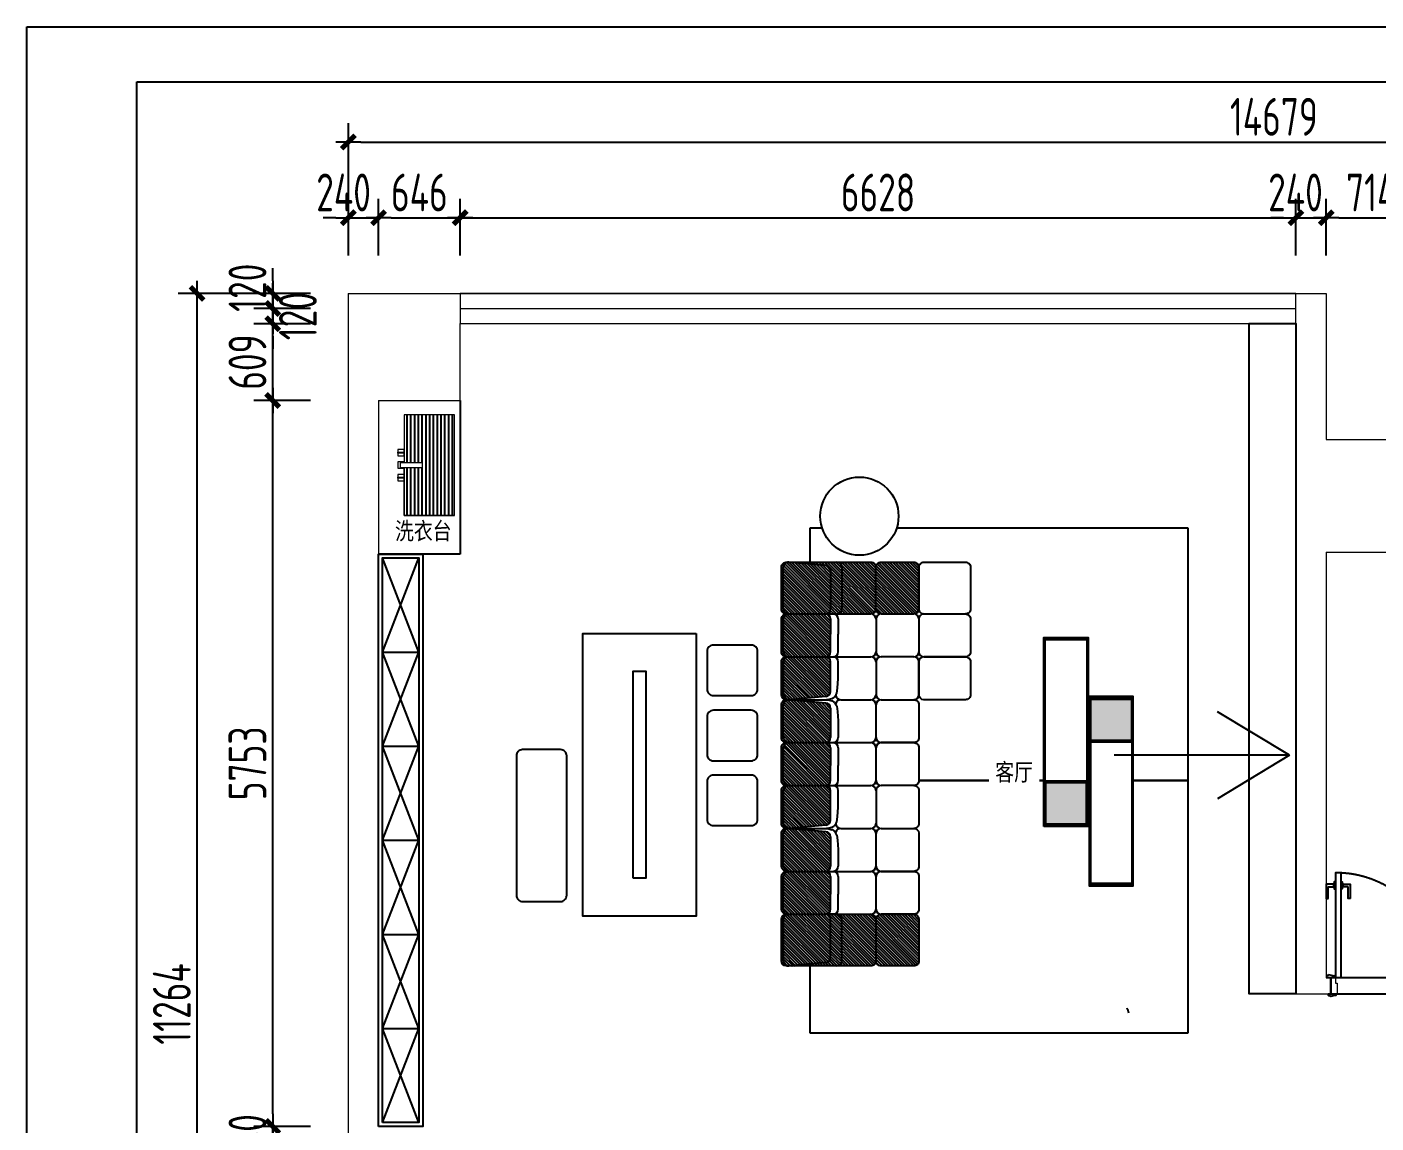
# Model space of a CAD drawing. Header units: millimetres. Extents: x 52288 to 141161, y -25566 to 16480.
# Drawn here: x 119416 to 130113, y 7793 to 16480 of the extents above; entities that cross this region are included whole.
import ezdxf

# ---------------------------------------------------------------- set-up
doc = ezdxf.new("R2010")
doc.units = ezdxf.units.MM
doc.linetypes.add('HIDDEN', pattern=[9.525, 6.35, -3.175])
doc.layers.get('0').update_dxf_attribs({"color": 255})
for name, color, linetype in [('FURHATCH', 4, 'Continuous'), ('FURNITURE', 4, 'Continuous'), ('LEAF', 2, 'Continuous'), ('OPENING', 8, 'Continuous'), ('SILL', 8, 'Continuous'), ('YQ_DIM', 3, 'Continuous'), ('图框', 4, 'Continuous')]:
    doc.layers.add(name, color=color, linetype=linetype)
for name, color, linetype, lineweight in [('QUOTE_DOOR', 2, 'Continuous', 13), ('QUOTE_TEXT', 4, 'Continuous', 13), ('QUOTE_WALL', 255, 'Continuous', 13), ('QUOTE_WINDOW', 60, 'Continuous', 13), ('结构', 7, 'Continuous', 0)]:
    doc.layers.add(name, color=color, linetype=linetype, lineweight=lineweight)
doc.styles.add('!赫思DIM-EN', font='', dxfattribs={"width": 0.8})
doc.styles.add('YQ_DIM', font='SUPEROS.SHX', dxfattribs={"width": 0.8, "bigfont": 'HZDX.SHX'})
doc.styles.get('!赫思DIM-EN').set_extended_font_data('SimSun')
doc.dimstyles.new('yq100', dxfattribs={"dimscale": 100, "dimtxt": 3, "dimasz": 1, "dimexe": 1.5, "dimexo": 3, "dimgap": 0.5, "dimtad": 1, "dimdec": 0, "dimdsep": 46, "dimtxsty": 'YQ_DIM', "dimblk": 'YQTICK', "dimcen": 0, "dimclrd": 256, "dimclre": 256, "dimclrt": 7, "dimadec": 1, "dimazin": 2, "dimtfac": 1, "dimtdec": 4, "dimtix": 1, "dimtmove": 2, "dimatfit": 2, "dimfxl": 1, "dimtolj": 1, "dimtzin": 0, "dimarcsym": 0})
pattern_1 = [(135, (72067.498, -337602.854), (-11.227003, -11.227003), [])]
pattern_2 = [(135, (134116.802, -351676.628), (-11.227003, -11.227003), [])]

# ---------------------------------------------------------------- blocks, each defined once
blk = doc.blocks.new('ywsp3')
at = {"lineweight": -3}
blk.add_lwpolyline([(-60, 12), (-60, 0), (0, 0), (0, 14), (-3, 14, -1), (-10, 14, -0.128551), (-31, 19, 0.3547), (-50, 17), (-55, 17, -0.414214), (-60, 12)], format="xyb", dxfattribs=at)
blk = doc.blocks.new('ydhd1')
for points in [[(28, 0), (-28, 0), (-28, 9), (28, 9)], [(15, 9), (-15, 9), (-15, 14), (15, 14)]]:
    blk.add_lwpolyline(points, close=True)
blk.add_lwpolyline([(-11, 14), (-11, 70, -0.414214), (-8, 73), (101, 73, -0.414214), (104, 70), (104, 59, -0.414214), (101, 56), (14, 56, 0.414214), (11, 53), (11, 14)], format="xyb")
blk = doc.blocks.new('yqd_1_900_130_ydhd1_ywsp3_45_0_0_3')
for points in [[(-0.5, 0.072), (-0.461, 0.072), (-0.461, 0.022), (-0.444, 0.022), (-0.444, -0.072), (-0.5, -0.072)], [(0.5, 0.072), (0.461, 0.072), (0.461, 0.022), (0.444, 0.022), (0.444, -0.072), (0.5, -0.072)]]:
    blk.add_lwpolyline(points, close=True)
at = {"layer": 'LEAF'}
blk.add_lwpolyline([(-0.461, 0.072), (-0.411, 0.072), (-0.411, 0.994), (-0.461, 0.994)], close=True, dxfattribs=at)
at = {"layer": 'OPENING', "linetype": 'HIDDEN', "ltscale": 15}
blk.add_arc((-0.461, 0.072), 0.922, 0, 90, dxfattribs=at)
at = {"layer": 'SILL'}
for p, q in [((-0.5, 0.072), (0.5, 0.072)), ((-0.5, -0.072), (0.5, -0.072))]:
    blk.add_line(p, q, dxfattribs=at)
at = {"zscale": 0.001111111111111}
for p, xscale, yscale in [((-0.472, 0.072), 0.001111111111111, 0.001111111111111), ((0.472, 0.072), -0.001111111111111, 0.001111111111111), ((-0.456, -0.072), 0.001111111111111, -0.001111111111111), ((0.456, -0.072), -0.001111111111111, -0.001111111111111)]:
    blk.add_blockref('ywsp3', p, dxfattribs=dict(at, xscale=xscale, yscale=yscale))
at = {"layer": 'LEAF', "yscale": 0.001111111111111, "zscale": 0.001111111111111}
for p, xscale, rotation in [((-0.461, 0.883), -0.001111111111111, 90.00000000000591), ((-0.411, 0.883), 0.001111111111111, 270.0000000000178)]:
    blk.add_blockref('ydhd1', p, dxfattribs=dict(at, xscale=xscale, rotation=rotation))
blk = doc.blocks.new('YQTICK')
blk.add_line((-1, 0), (1, 0))
at = {"const_width": 0.4}
blk.add_lwpolyline([(0.53, 0.53), (-0.53, -0.53)], dxfattribs=at)
blk = doc.blocks.new('*D183')
at = {"layer": 'Defpoints', "color": 0, "transparency": 16777216}
for p in [(122204, 14968), (121964, 14368), (122204, 14368)]:
    blk.add_point(p, dxfattribs=at)
at = {"layer": 'YQ_DIM', "lineweight": -2, "transparency": 16777216}
for p, q in [((121964, 14668), (121964, 15118)), ((122204, 14668), (122204, 15118)), ((121864, 14968), (121764, 14968)), ((121964, 14968), (122204, 14968)), ((122304, 14968), (122404, 14968))]:
    blk.add_line(p, q, dxfattribs=at)
at = {"layer": 'YQ_DIM', "lineweight": -2, "transparency": 16777216, "xscale": 100, "yscale": 100, "zscale": 100}
blk.add_blockref('YQTICK', (121964, 14968), dxfattribs=at)
at = {"layer": 'YQ_DIM', "lineweight": -2, "transparency": 16777216, "xscale": 100, "yscale": 100, "zscale": 100, "rotation": 180}
blk.add_blockref('YQTICK', (122204, 14968), dxfattribs=at)
at = {"layer": 'YQ_DIM', "color": 7, "transparency": 16777216, "insert": (121926, 15168), "char_height": 300, "attachment_point": 5, "style": 'YQ_DIM'}
blk.add_mtext('\\A1;240', dxfattribs=at)
blk = doc.blocks.new('*D184')
at = {"layer": 'Defpoints', "color": 0, "transparency": 16777216}
for p in [(122850, 14968), (122204, 14368), (122850, 14368)]:
    blk.add_point(p, dxfattribs=at)
at = {"layer": 'YQ_DIM', "lineweight": -2, "transparency": 16777216}
for p, q in [((122204, 14668), (122204, 15118)), ((122850, 14668), (122850, 15118)), ((122304, 14968), (122750, 14968))]:
    blk.add_line(p, q, dxfattribs=at)
at = {"layer": 'YQ_DIM', "lineweight": -2, "transparency": 16777216, "xscale": 100, "yscale": 100, "zscale": 100, "rotation": 180}
blk.add_blockref('YQTICK', (122204, 14968), dxfattribs=at)
at = {"layer": 'YQ_DIM', "lineweight": -2, "transparency": 16777216, "xscale": 100, "yscale": 100, "zscale": 100}
blk.add_blockref('YQTICK', (122850, 14968), dxfattribs=at)
at = {"layer": 'YQ_DIM', "color": 7, "transparency": 16777216, "insert": (122527, 15168), "char_height": 300, "attachment_point": 5, "style": 'YQ_DIM'}
blk.add_mtext('\\A1;646', dxfattribs=at)
blk = doc.blocks.new('*D185')
at = {"layer": 'Defpoints', "color": 0, "transparency": 16777216}
for p in [(129478, 14968), (122850, 14368), (129478, 14368)]:
    blk.add_point(p, dxfattribs=at)
at = {"layer": 'YQ_DIM', "lineweight": -2, "transparency": 16777216}
for p, q in [((122850, 14668), (122850, 15118)), ((129478, 14668), (129478, 15118)), ((122950, 14968), (129378, 14968))]:
    blk.add_line(p, q, dxfattribs=at)
at = {"layer": 'YQ_DIM', "lineweight": -2, "transparency": 16777216, "xscale": 100, "yscale": 100, "zscale": 100, "rotation": 180}
blk.add_blockref('YQTICK', (122850, 14968), dxfattribs=at)
at = {"layer": 'YQ_DIM', "lineweight": -2, "transparency": 16777216, "xscale": 100, "yscale": 100, "zscale": 100}
blk.add_blockref('YQTICK', (129478, 14968), dxfattribs=at)
at = {"layer": 'YQ_DIM', "color": 7, "transparency": 16777216, "insert": (126164, 15168), "char_height": 300, "attachment_point": 5, "style": 'YQ_DIM'}
blk.add_mtext('\\A1;6628', dxfattribs=at)
blk = doc.blocks.new('*D186')
at = {"layer": 'Defpoints', "color": 0, "transparency": 16777216}
for p in [(129718, 14968), (129478, 14368), (129718, 14368)]:
    blk.add_point(p, dxfattribs=at)
at = {"layer": 'YQ_DIM', "lineweight": -2, "transparency": 16777216}
for p, q in [((129478, 14668), (129478, 15118)), ((129718, 14668), (129718, 15118)), ((129378, 14968), (129278, 14968)), ((129478, 14968), (129718, 14968)), ((129818, 14968), (129918, 14968))]:
    blk.add_line(p, q, dxfattribs=at)
at = {"layer": 'YQ_DIM', "lineweight": -2, "transparency": 16777216, "xscale": 100, "yscale": 100, "zscale": 100}
blk.add_blockref('YQTICK', (129478, 14968), dxfattribs=at)
at = {"layer": 'YQ_DIM', "lineweight": -2, "transparency": 16777216, "xscale": 100, "yscale": 100, "zscale": 100, "rotation": 180}
blk.add_blockref('YQTICK', (129718, 14968), dxfattribs=at)
at = {"layer": 'YQ_DIM', "color": 7, "transparency": 16777216, "insert": (129474, 15168), "char_height": 300, "attachment_point": 5, "style": 'YQ_DIM'}
blk.add_mtext('\\A1;240', dxfattribs=at)
blk = doc.blocks.new('*D187')
at = {"layer": 'Defpoints', "color": 0, "transparency": 16777216}
for p in [(130432, 14968), (129718, 14368), (130432, 14368)]:
    blk.add_point(p, dxfattribs=at)
at = {"layer": 'YQ_DIM', "lineweight": -2, "transparency": 16777216}
for p, q in [((129718, 14668), (129718, 15118)), ((130432, 14668), (130432, 15118)), ((129818, 14968), (130332, 14968))]:
    blk.add_line(p, q, dxfattribs=at)
at = {"layer": 'YQ_DIM', "lineweight": -2, "transparency": 16777216, "xscale": 100, "yscale": 100, "zscale": 100, "rotation": 180}
blk.add_blockref('YQTICK', (129718, 14968), dxfattribs=at)
at = {"layer": 'YQ_DIM', "lineweight": -2, "transparency": 16777216, "xscale": 100, "yscale": 100, "zscale": 100}
blk.add_blockref('YQTICK', (130432, 14968), dxfattribs=at)
at = {"layer": 'YQ_DIM', "color": 7, "transparency": 16777216, "insert": (130075, 15168), "char_height": 300, "attachment_point": 5, "style": 'YQ_DIM'}
blk.add_mtext('\\A1;714', dxfattribs=at)
blk = doc.blocks.new('*D195')
at = {"layer": 'Defpoints', "color": 0, "transparency": 16777216}
for p in [(136643, 15568), (121964, 14368), (136643, 14368)]:
    blk.add_point(p, dxfattribs=at)
at = {"layer": 'YQ_DIM', "lineweight": -2, "transparency": 16777216}
for p, q in [((121964, 14668), (121964, 15718)), ((136643, 14668), (136643, 15718)), ((122064, 15568), (136543, 15568))]:
    blk.add_line(p, q, dxfattribs=at)
at = {"layer": 'YQ_DIM', "lineweight": -2, "transparency": 16777216, "xscale": 100, "yscale": 100, "zscale": 100, "rotation": 180}
blk.add_blockref('YQTICK', (121964, 15568), dxfattribs=at)
at = {"layer": 'YQ_DIM', "lineweight": -2, "transparency": 16777216, "xscale": 100, "yscale": 100, "zscale": 100}
blk.add_blockref('YQTICK', (136643, 15568), dxfattribs=at)
at = {"layer": 'YQ_DIM', "color": 7, "transparency": 16777216, "insert": (129303, 15768), "char_height": 300, "attachment_point": 5, "style": 'YQ_DIM'}
blk.add_mtext('\\A1;14679', dxfattribs=at)
blk = doc.blocks.new('*D197')
at = {"layer": 'Defpoints', "color": 0, "transparency": 16777216}
for p in [(121364, 7766), (121964, 7766), (121964, 7526)]:
    blk.add_point(p, dxfattribs=at)
at = {"layer": 'YQ_DIM', "lineweight": -2, "transparency": 16777216}
for p, q in [((121364, 7866), (121364, 7966)), ((121664, 7766), (121214, 7766)), ((121364, 7526), (121364, 7766)), ((121664, 7526), (121214, 7526)), ((121364, 7426), (121364, 7326))]:
    blk.add_line(p, q, dxfattribs=at)
at = {"layer": 'YQ_DIM', "lineweight": -2, "transparency": 16777216, "xscale": 100, "yscale": 100, "zscale": 100}
for p, rotation in [((121364, 7766), 270), ((121364, 7526), 90)]:
    blk.add_blockref('YQTICK', p, dxfattribs=dict(at, rotation=rotation))
at = {"layer": 'YQ_DIM', "color": 7, "transparency": 16777216, "insert": (121164, 7646), "char_height": 300, "attachment_point": 5, "rotation": 90, "style": 'YQ_DIM'}
blk.add_mtext('\\A1;240', dxfattribs=at)
blk = doc.blocks.new('*D198')
at = {"layer": 'Defpoints', "color": 0, "transparency": 16777216}
for p in [(121364, 13519), (121964, 13519), (121964, 7766)]:
    blk.add_point(p, dxfattribs=at)
at = {"layer": 'YQ_DIM', "lineweight": -2, "transparency": 16777216}
for p, q in [((121664, 13519), (121214, 13519)), ((121364, 7866), (121364, 13419)), ((121664, 7766), (121214, 7766))]:
    blk.add_line(p, q, dxfattribs=at)
at = {"layer": 'YQ_DIM', "lineweight": -2, "transparency": 16777216, "xscale": 100, "yscale": 100, "zscale": 100}
for p, rotation in [((121364, 13519), 90), ((121364, 7766), 270)]:
    blk.add_blockref('YQTICK', p, dxfattribs=dict(at, rotation=rotation))
at = {"layer": 'YQ_DIM', "color": 7, "transparency": 16777216, "insert": (121164, 10643), "char_height": 300, "attachment_point": 5, "rotation": 90, "style": 'YQ_DIM'}
blk.add_mtext('\\A1;5753', dxfattribs=at)
blk = doc.blocks.new('*D199')
at = {"layer": 'Defpoints', "color": 0, "transparency": 16777216}
for p in [(121364, 14128), (121964, 14128), (121964, 13519)]:
    blk.add_point(p, dxfattribs=at)
at = {"layer": 'YQ_DIM', "lineweight": -2, "transparency": 16777216}
for p, q in [((121664, 14128), (121214, 14128)), ((121364, 13619), (121364, 14028)), ((121664, 13519), (121214, 13519))]:
    blk.add_line(p, q, dxfattribs=at)
at = {"layer": 'YQ_DIM', "lineweight": -2, "transparency": 16777216, "xscale": 100, "yscale": 100, "zscale": 100}
for p, rotation in [((121364, 14128), 90), ((121364, 13519), 270)]:
    blk.add_blockref('YQTICK', p, dxfattribs=dict(at, rotation=rotation))
at = {"layer": 'YQ_DIM', "color": 7, "transparency": 16777216, "insert": (121164, 13824), "char_height": 300, "attachment_point": 5, "rotation": 90, "style": 'YQ_DIM'}
blk.add_mtext('\\A1;609', dxfattribs=at)
blk = doc.blocks.new('*D200')
at = {"layer": 'Defpoints', "color": 0, "transparency": 16777216}
for p in [(121364, 14248), (121964, 14248), (121964, 14128)]:
    blk.add_point(p, dxfattribs=at)
at = {"layer": 'YQ_DIM', "lineweight": -2, "transparency": 16777216}
for p, q in [((121364, 14348), (121364, 14448)), ((121664, 14248), (121214, 14248)), ((121364, 14128), (121364, 14248)), ((121664, 14128), (121214, 14128)), ((121364, 14028), (121364, 13928))]:
    blk.add_line(p, q, dxfattribs=at)
at = {"layer": 'YQ_DIM', "lineweight": -2, "transparency": 16777216, "xscale": 100, "yscale": 100, "zscale": 100}
for p, rotation in [((121364, 14248), 270), ((121364, 14128), 90)]:
    blk.add_blockref('YQTICK', p, dxfattribs=dict(at, rotation=rotation))
at = {"layer": 'YQ_DIM', "color": 7, "transparency": 16777216, "insert": (121564, 14188), "char_height": 300, "attachment_point": 5, "rotation": 90, "style": 'YQ_DIM'}
blk.add_mtext('\\A1;120', dxfattribs=at)
blk = doc.blocks.new('*D201')
at = {"layer": 'Defpoints', "color": 0, "transparency": 16777216}
for p in [(121364, 14368), (121964, 14368), (121964, 14248)]:
    blk.add_point(p, dxfattribs=at)
at = {"layer": 'YQ_DIM', "lineweight": -2, "transparency": 16777216}
for p, q in [((121364, 14468), (121364, 14568)), ((121664, 14368), (121214, 14368)), ((121364, 14248), (121364, 14368)), ((121664, 14248), (121214, 14248)), ((121364, 14148), (121364, 14048))]:
    blk.add_line(p, q, dxfattribs=at)
at = {"layer": 'YQ_DIM', "lineweight": -2, "transparency": 16777216, "xscale": 100, "yscale": 100, "zscale": 100}
for p, rotation in [((121364, 14368), 270), ((121364, 14248), 90)]:
    blk.add_blockref('YQTICK', p, dxfattribs=dict(at, rotation=rotation))
at = {"layer": 'YQ_DIM', "color": 7, "transparency": 16777216, "insert": (121164, 14413), "char_height": 300, "attachment_point": 5, "rotation": 90, "style": 'YQ_DIM'}
blk.add_mtext('\\A1;120', dxfattribs=at)
blk = doc.blocks.new('*D202')
at = {"layer": 'Defpoints', "color": 0, "transparency": 16777216}
for p in [(120764, 14368), (121964, 14368), (121964, 3104)]:
    blk.add_point(p, dxfattribs=at)
at = {"layer": 'YQ_DIM', "lineweight": -2, "transparency": 16777216}
for p, q in [((121664, 14368), (120614, 14368)), ((120764, 3204), (120764, 14268)), ((121664, 3104), (120614, 3104))]:
    blk.add_line(p, q, dxfattribs=at)
at = {"layer": 'YQ_DIM', "lineweight": -2, "transparency": 16777216, "xscale": 100, "yscale": 100, "zscale": 100}
for p, rotation in [((120764, 14368), 90), ((120764, 3104), 270)]:
    blk.add_blockref('YQTICK', p, dxfattribs=dict(at, rotation=rotation))
at = {"layer": 'YQ_DIM', "color": 7, "transparency": 16777216, "insert": (120564, 8736), "char_height": 300, "attachment_point": 5, "rotation": 90, "style": 'YQ_DIM'}
blk.add_mtext('\\A1;11264', dxfattribs=at)
blk = doc.blocks.new('A$C1CA25BE7')
h = blk.add_hatch()
h.set_pattern_fill('_USER', color=250, scale=30, pattern_type=0)
h.set_pattern_definition([(0, (0, 0), (0, 30), [])])
edge = h.paths.add_edge_path()
edge.add_line((700, 400), (418, 400))
edge.add_line((418, 400), (418, 255))
edge.add_line((418, 255), (382, 255))
edge.add_line((382, 255), (382, 400))
edge.add_line((382, 400), (0, 400))
edge.add_line((0, 400), (0, 0))
edge.add_line((0, 0), (800, 0))
edge.add_line((800, 0), (800, 400))
at = {"layer": '结构', "color": 1}
blk.add_line((0, 0), (0, 400), dxfattribs=at)
for points in [[(325, 400), (275, 400), (275, 450), (325, 450)], [(304, 450), (296, 450), (296, 400), (304, 400)], [(418, 255), (382, 255), (382, 430), (418, 430)], [(525, 400), (475, 400), (475, 450), (525, 450)], [(504, 450), (496, 450), (496, 400), (504, 400)], [(418, 400), (800, 400), (800, 0), (800, 0), (800, 400)]]:
    blk.add_lwpolyline(points, close=True, dxfattribs=at)
at = {"layer": '结构', "color": 1, "elevation": 0}
blk.add_lwpolyline([(382, 400), (375, 400), (375, 450), (425, 450), (425, 400), (418, 400)], dxfattribs=at)
at = {"layer": '结构', "color": 1}
for points in [[(0, 400), (382, 400)], [(418, 400), (800, 400), (800, 0), (0, 0)]]:
    blk.add_lwpolyline(points, dxfattribs=at)
blk = doc.blocks.new('_Frame1752725')
at = {"layer": '图框', "linetype": 'Continuous'}
for p, q in [((32201, 1364), (32201, 43368)), ((32201, 43368), (91601, 43368)), ((34582, 42177), (90410, 42177)), ((34582, 2554), (34582, 42177))]:
    blk.add_line(p, q, dxfattribs=at)

msp = doc.modelspace()

# ---------------------------------------------------------------- hatches: boundary and pattern name
at = {"ltscale": 333}
h = msp.add_hatch(dxfattribs=at)
h.set_pattern_fill('ANSI31', color=9, scale=5.00075, angle=90, style=0)
h.set_pattern_definition(pattern_1)
h.paths.add_polyline_path([(125452.7, 11487.6, 0.4142136), (125412.7, 11447.6), (125412.7, 11187.7, 0.4421546), (125456.5, 11147.9), (125751.4, 11173.8, 0.3878927), (125787.8, 11213.7), (125787.8, 11447.6, 0.4142136), (125747.8, 11487.6)])
h.paths.add_polyline_path([(125747.8, 11487.6, 0.4142136), (125787.8, 11527.6), (125787.8, 11667.6), (125787.8, 11787.6, 0.4142136), (125747.8, 11827.6), (125452.7, 11827.6, 0.4142136), (125412.7, 11787.6), (125412.7, 11667.6), (125412.7, 11527.6, 0.4142136), (125452.7, 11487.6)])
h.paths.add_polyline_path([(125412.5, 11867.6, 0.4142136), (125452.5, 11827.6), (125747.8, 11827.6, 0.4142136), (125787.8, 11867.6), (125787.8, 12171.5, 0.3914293), (125750.9, 12211.4), (125455.7, 12237.4, 0.4382026), (125412.5, 12197.5)])
h = msp.add_hatch(dxfattribs=at)
h.set_pattern_fill('ANSI31', color=9, scale=5.00075, angle=90, style=0)
h.set_pattern_definition(pattern_2)
h.paths.add_polyline_path([(125747.8, 11827.6, 0.4142136), (125787.8, 11867.6), (125787.8, 12171.5, 0.3914293), (125750.9, 12211.4), (125456.3, 12237.3), (125456.3, 12237.7), (125785.8, 12237.7), (125837.8, 12237.7, -0.4142136), (125877.8, 12197.7), (125877.8, 11867.6, -0.4142136), (125837.8, 11827.6)])
h.paths.add_polyline_path([(125837.8, 11827.6, 0.4142136), (125877.8, 11867.6), (125877.8, 12197.7, 0.4142136), (125837.8, 12237.7), (126107.6, 12237.7, -0.4142136), (126147.6, 12197.7), (126147.6, 11867.6, -0.4142136), (126107.6, 11827.6)])
h.paths.add_polyline_path([(126187.6, 11827.6, -0.4142136), (126147.6, 11867.6), (126147.6, 12197.7, -0.4142136), (126187.6, 12237.7), (126447.7, 12237.7, -0.4142137), (126487.7, 12197.7), (126487.7, 12197.7), (126487.7, 12197.7), (126487.7, 11867.6, -0.4142136), (126447.7, 11827.6)])
h = msp.add_hatch(dxfattribs=at)
h.set_pattern_fill('ANSI31', color=9, scale=5.00075, angle=90, style=0)
h.set_pattern_definition(pattern_1)
h.paths.add_polyline_path([(125412.7, 10167.6, 0.4421546), (125456.5, 10127.7), (125751.4, 10153.7, 0.3878927), (125787.8, 10193.5), (125787.8, 10427.4, 0.4142136), (125747.8, 10467.4), (125452.7, 10467.4, 0.4142136), (125412.7, 10427.4)])
h.paths.add_polyline_path([(125747.8, 10467.4, 0.4142136), (125787.8, 10507.4), (125787.8, 10627.4), (125787.8, 10767.5, 0.4142136), (125747.8, 10807.5), (125452.7, 10807.5, 0.4142136), (125412.7, 10767.5), (125412.7, 10627.4), (125412.7, 10507.4, 0.4142136), (125452.7, 10467.4)])
h.paths.add_polyline_path([(125747.8, 10807.5, 0.4142136), (125787.8, 10847.5), (125787.8, 11081.4, 0.389544), (125751.2, 11121.2), (125456, 11147.2, 0.4382025), (125412.7, 11107.3), (125412.7, 10847.5, 0.4142136), (125452.7, 10807.5)])
h = msp.add_hatch(color=8, dxfattribs=at)
h.dxf.hatch_style = 2
h.paths.add_polyline_path([(127850.3, 10824.1), (127850.3, 11150.9), (128174.9, 11150.9), (128174.9, 10824.1)])
h = msp.add_hatch(color=8, dxfattribs=at)
h.dxf.hatch_style = 2
h.paths.add_polyline_path([(127492.1, 10489.5), (127492.1, 10162.7), (127816.8, 10162.7), (127816.8, 10489.5)])
h = msp.add_hatch(dxfattribs=at)
h.set_pattern_fill('ANSI31', color=9, scale=5.00075, angle=90, style=0)
h.set_pattern_definition(pattern_1)
h.paths.add_polyline_path([(125747.8, 9787.3, 0.4142136), (125787.8, 9827.3), (125787.8, 10061.2, 0.389544), (125751.2, 10101.1), (125456, 10127.1, 0.4382025), (125412.7, 10087.2), (125412.7, 9827.3, 0.4142136), (125452.7, 9787.3)])
h.paths.add_polyline_path([(125452.7, 9787.3, 0.4142136), (125412.7, 9747.3), (125412.7, 9607.3), (125412.7, 9487.3, 0.4142136), (125452.7, 9447.3), (125747.8, 9447.3, 0.4142136), (125787.8, 9487.3), (125787.8, 9607.3), (125787.8, 9747.3, 0.4142136), (125747.8, 9787.3)])
h.paths.add_polyline_path([(125452.5, 9447.3, 0.4142136), (125412.5, 9407.3), (125412.5, 9077.4, 0.4421546), (125456.3, 9037.6), (125751.7, 9063.6, 0.3860118), (125787.8, 9103.4), (125787.8, 9407.3, 0.4142136), (125747.8, 9447.3)])
h = msp.add_hatch(dxfattribs=at)
h.set_pattern_fill('ANSI31', color=9, scale=5.00075, angle=90, style=0)
h.set_pattern_definition(pattern_2)
h.paths.add_polyline_path([(126187.6, 9447.3, 0.4142136), (126147.6, 9407.3), (126147.6, 9077.2, 0.4142136), (126187.6, 9037.2), (126447.7, 9037.2, 0.4142136), (126487.7, 9077.2), (126487.7, 9407.3, 0.4142136), (126447.7, 9447.3)])
h.paths.add_polyline_path([(126147.6, 9407.3, 0.4142136), (126107.6, 9447.3), (125837.8, 9447.3, -0.4142136), (125877.8, 9407.3), (125877.8, 9077.2, -0.4142136), (125837.8, 9037.2), (126107.6, 9037.2, 0.4142136), (126147.6, 9077.2)])
h.paths.add_polyline_path([(125877.8, 9407.3, 0.4142136), (125837.8, 9447.3), (125747.8, 9447.3, -0.4142136), (125787.8, 9407.3), (125787.8, 9103.4, -0.3860118), (125751.7, 9063.6), (125456.3, 9037.6), (125456.3, 9037.2), (125837.8, 9037.2, 0.4142136), (125877.8, 9077.2)])

# ---------------------------------------------------------------- linework, layer by layer
at = {"color": 4}
for p, q in [((122849.6, 13519.2), (122849.6, 12301.1)), ((122849.6, 12301.1), (122203.6, 12301.1))]:
    msp.add_line(p, q, dxfattribs=at)
at = {"color": 8, "ltscale": 333}
for p, q in [((125721.1, 12507.7), (125622.5, 12507.7)), ((125622.5, 12507.7), (125622.5, 12237.7)), ((128622.9, 12507.7), (126311.3, 12507.7)), ((128622.9, 10507.4), (128622.9, 12507.7)), ((125847.8, 11787.6), (125847.8, 11667.6)), ((126147.8, 11787.6), (126147.8, 11527.6)), ((126487.9, 11787.6), (126487.9, 11527.6)), ((126527.9, 11827.6), (126857.7, 11827.6)), ((125847.8, 11527.6), (125847.8, 11667.6)), ((125437.7, 11487.6), (126107.8, 11487.6)), ((125437.7, 11487.6), (126107.8, 11487.6)), ((125437.7, 11487.6), (126107.8, 11487.6)), ((125437.7, 11487.6), (126107.8, 11487.6)), ((125847.8, 11315.8), (125847.8, 11447.6)), ((126147.8, 11447.6), (126147.8, 11187.5)), ((126147.8, 11447.6), (126147.8, 11187.5)), ((126447.9, 11487.6), (126187.9, 11487.6)), ((126487.9, 11187.5), (126487.9, 11447.6)), ((126487.9, 11447.6), (126487.9, 11187.5)), ((126857.7, 11487.6), (126527.9, 11487.6)), ((126527.9, 11487.6), (126857.7, 11487.6)), ((125836.5, 11199.7), (125843.6, 11239.9)), ((125843.6, 11239.9), (125848.6, 11315.7)), ((125870.2, 11147.5), (126107.8, 11147.5)), ((125870.2, 11147.5), (126107.8, 11147.5)), ((126187.9, 11147.5), (126447.9, 11147.5)), ((126187.9, 11147.5), (126447.9, 11147.5)), ((125836.5, 11095.3), (125843.6, 11055.1)), ((125843.6, 11055.1), (125848.6, 10979.4)), ((126147.8, 10847.5), (126147.8, 11107.5)), ((126147.8, 10847.5), (126147.8, 11107.5)), ((125847.8, 10979.3), (125847.8, 10847.5)), ((125437.7, 10807.5), (126107.8, 10807.5)), ((125452.7, 10807.5), (126107.8, 10807.5)), ((125452.7, 10807.5), (126107.8, 10807.5)), ((126447.9, 10807.5), (126187.9, 10807.5)), ((126187.9, 10807.5), (126447.9, 10807.5)), ((125847.8, 10767.5), (125847.8, 10627.4)), ((126147.8, 10507.4), (126147.8, 10767.5)), ((126147.8, 10507.4), (126147.8, 10767.5)), ((125847.8, 10507.4), (125847.8, 10627.4)), ((127479.7, 10507.4), (126487.9, 10507.4)), ((126487.9, 10507.4), (127479.7, 10507.4)), ((127819.8, 10501.5), (127489.8, 10501.5)), ((127819.8, 10491.5), (127489.8, 10491.5)), ((127489.8, 10491.5), (127819.8, 10491.5)), ((127489.8, 10161.5), (127489.8, 10491.5)), ((127819.8, 10491.5), (127489.8, 10491.5)), ((127489.8, 10491.5), (127819.8, 10491.5)), ((127489.8, 10161.5), (127489.8, 10491.5)), ((127492.1, 10489.5), (127492.1, 10162.7)), ((127816.8, 10489.5), (127492.1, 10489.5)), ((127492.1, 10489.5), (127492.1, 10162.7)), ((127816.8, 10489.5), (127492.1, 10489.5)), ((127492.1, 10489.5), (127492.1, 10162.7)), ((127816.8, 10489.5), (127492.1, 10489.5)), ((127816.8, 10162.7), (127816.8, 10489.5)), ((127816.8, 10162.7), (127816.8, 10489.5)), ((127816.8, 10162.7), (127816.8, 10489.5)), ((127819.8, 10491.5), (127819.8, 10161.5)), ((127819.8, 10491.5), (127819.8, 10161.5)), ((128622.9, 10507.4), (128187.9, 10507.4)), ((128187.9, 10507.4), (128622.9, 10507.4)), ((128622.9, 8507.1), (128622.9, 10507.4)), ((125437.7, 10467.4), (126107.8, 10467.4)), ((125437.7, 10467.4), (126107.8, 10467.4)), ((125437.7, 10467.4), (126107.8, 10467.4)), ((125437.7, 10467.4), (126107.8, 10467.4)), ((125847.8, 10295.6), (125847.8, 10427.4)), ((126147.8, 10427.4), (126147.8, 10167.4)), ((126147.8, 10427.4), (126147.8, 10167.4)), ((126447.9, 10467.4), (126187.9, 10467.4)), ((126447.9, 10467.4), (126187.9, 10467.4)), ((125843.6, 10219.8), (125848.6, 10295.5)), ((125836.5, 10179.6), (125843.6, 10219.8)), ((127492.1, 10162.7), (127816.8, 10162.7)), ((127492.1, 10162.7), (127816.8, 10162.7)), ((127492.1, 10162.7), (127816.8, 10162.7)), ((125836.5, 10075.2), (125843.6, 10034.9)), ((125870.2, 10127.4), (126107.8, 10127.4)), ((125870.2, 10127.4), (126107.8, 10127.4)), ((126147.8, 9827.3), (126147.8, 10087.4)), ((126147.8, 9827.3), (126147.8, 10087.4)), ((126187.9, 10127.4), (126447.9, 10127.4)), ((126187.9, 10127.4), (126447.9, 10127.4)), ((127829.8, 10151.5), (127479.7, 10151.5)), ((127819.8, 10161.5), (127489.8, 10161.5)), ((127819.8, 10161.5), (127489.8, 10161.5)), ((127819.8, 10161.5), (127489.8, 10161.5)), ((127819.8, 10161.5), (127489.8, 10161.5)), ((125843.6, 10034.9), (125848.6, 9959.2)), ((125847.8, 9959.1), (125847.8, 9827.3)), ((125437.7, 9787.3), (126107.8, 9787.3)), ((125437.7, 9787.3), (126107.8, 9787.3)), ((125437.7, 9787.3), (126107.8, 9787.3)), ((125437.7, 9787.3), (126107.8, 9787.3)), ((125847.8, 9747.3), (125847.8, 9607.3)), ((126147.8, 9487.3), (126147.8, 9747.3)), ((126147.8, 9487.3), (126147.8, 9747.3)), ((126187.9, 9787.3), (126447.9, 9787.3)), ((126447.9, 9787.3), (126187.9, 9787.3)), ((125847.8, 9487.3), (125847.8, 9607.3)), ((125622.5, 9037.2), (125622.5, 8507.1)), ((125622.5, 8507.1), (128622.9, 8507.1)), ((128116.8, 8507.1), (128622.9, 8507.1))]:
    msp.add_line(p, q, dxfattribs=at)
at = {"color": 1, "ltscale": 333}
for p, q in [((125412.5, 11867.6), (125412.5, 12197.5)), ((125456.3, 12237.3), (125456.3, 12237.7)), ((125750.9, 12211.4), (125456.3, 12237.3)), ((125877.8, 12197.7), (125877.8, 11867.6)), ((126147.6, 11867.6), (126147.6, 12197.7)), ((126487.7, 11867.6), (126487.7, 12197.7)), ((126487.7, 11867.6), (126487.7, 12197.7)), ((126487.7, 12197.7), (126487.7, 11867.6)), ((125787.8, 12171.5), (125787.8, 11867.6)), ((125412.7, 11787.6), (125412.7, 11667.6)), ((125437.7, 11827.6), (126107.8, 11827.6)), ((125787.8, 11787.6), (125787.8, 11667.6)), ((126187.9, 11827.6), (126447.9, 11827.6)), ((126187.9, 11827.6), (126447.9, 11827.6)), ((125412.7, 11527.6), (125412.7, 11667.6)), ((125787.8, 11527.6), (125787.8, 11667.6)), ((125412.7, 11447.6), (125412.7, 11187.7)), ((125787.8, 11213.7), (125787.8, 11447.6)), ((125437.7, 11147.5), (125756.1, 11147.5)), ((125437.7, 11147.5), (125756.1, 11147.5)), ((125751.2, 11173.8), (125456.5, 11147.9)), ((125751.2, 11121.2), (125456.5, 11147.2)), ((125766.7, 11149), (125797.3, 11157.4)), ((125766.7, 11146.1), (125797.3, 11137.7)), ((125818.2, 11170), (125827.2, 11180.3)), ((125818.2, 11125.1), (125827.2, 11114.8)), ((125412.7, 10847.5), (125412.7, 11107.3)), ((125787.8, 11081.4), (125787.8, 10847.5)), ((125412.7, 10767.5), (125412.7, 10627.4)), ((125787.8, 10767.5), (125787.8, 10627.4)), ((125412.7, 10507.4), (125412.7, 10627.4)), ((125787.8, 10507.4), (125787.8, 10627.4)), ((125412.7, 10427.4), (125412.7, 10167.6)), ((125787.8, 10193.5), (125787.8, 10427.4)), ((125412.7, 9827.3), (125412.7, 10087.2)), ((125437.7, 10127.4), (125756.1, 10127.4)), ((125437.7, 10127.4), (125756.1, 10127.4)), ((125751.2, 10153.7), (125456.5, 10127.7)), ((125751.2, 10101.1), (125456.5, 10127)), ((125766.7, 10128.8), (125797.3, 10137.2)), ((125766.7, 10125.9), (125797.3, 10117.5)), ((125787.8, 10061.2), (125787.8, 9827.3)), ((125818.2, 10149.8), (125827.2, 10160.1)), ((125818.2, 10104.9), (125827.2, 10094.6)), ((125412.7, 9747.3), (125412.7, 9607.3)), ((125787.8, 9747.3), (125787.8, 9607.3)), ((125412.7, 9487.3), (125412.7, 9607.3)), ((125787.8, 9487.3), (125787.8, 9607.3)), ((125437.7, 9447.3), (126107.8, 9447.3)), ((125837.8, 9447.3), (125747.8, 9447.3)), ((125412.5, 9407.3), (125412.5, 9077.4)), ((125787.8, 9103.4), (125787.8, 9407.3)), ((125877.8, 9077.2), (125877.8, 9407.3)), ((126147.6, 9407.3), (126147.6, 9077.2)), ((125456.3, 9037.2), (125437.5, 9037.2)), ((125750.9, 9063.5), (125456.3, 9037.6)), ((125456.3, 9037.6), (125456.3, 9037.2)), ((125456.3, 9037.6), (125456.3, 9037.2))]:
    msp.add_line(p, q, dxfattribs=at)
at = {"color": 250, "ltscale": 333}
for p, q in [((125437.7, 11827.6), (126107.8, 11827.6)), ((125437.7, 11827.6), (126107.8, 11827.6)), ((125437.7, 11827.6), (126107.8, 11827.6)), ((127829.8, 11631.7), (127479.7, 11631.7)), ((127489.8, 10151.5), (127489.8, 11631.7)), ((127489.8, 10151.5), (127489.8, 11631.7)), ((127819.8, 11621.7), (127489.8, 11621.7)), ((127819.8, 11631.7), (127819.8, 10151.5)), ((127819.8, 11631.7), (127819.8, 10151.5)), ((125437.7, 9447.3), (126107.8, 9447.3)), ((125437.7, 9447.3), (126107.8, 9447.3)), ((125437.7, 9447.3), (126107.8, 9447.3)), ((126447.9, 9447.3), (126187.9, 9447.3)), ((126187.9, 9447.3), (126447.9, 9447.3)), ((126187.9, 9447.3), (126447.9, 9447.3))]:
    msp.add_line(p, q, dxfattribs=at)
at = {"color": 9}
for q in [(128855.3, 11051.9), (128035.3, 10706.9), (128855.3, 10361.9)]:
    msp.add_line((129425.3, 10706.9), q, dxfattribs=at)
for p in [(129717.6, 8946.2), (129755.1, 8816.2)]:
    msp.add_line(p, (129755.1, 8946.2))
at = {"color": 255}
msp.add_line((129755.1, 8946.2), (129755.1, 8816.2), dxfattribs=at)
at = {"color": 4}
msp.add_lwpolyline([(129477.6, 8816.2), (129106.4, 8816.2), (129106.4, 14128.2), (129477.6, 14128.2)], close=True, dxfattribs=at)
at = {"color": 3, "ltscale": 333}
msp.add_lwpolyline([(125397.5, 9077.2), (125397.5, 9407.3, -0.3912272), (125434.8, 9447.4, -0.3930963), (125397.7, 9487.3), (125397.7, 9747.3, -0.3723748), (125433.3, 9787.6, -0.3819461), (125397.7, 9827.3), (125397.7, 10087.4, -0.4142136), (125437.7, 10127.4, -0.4142136), (125397.7, 10167.4), (125397.7, 10427.4, -0.4142136), (125437.7, 10467.4, -0.4142136), (125397.7, 10507.4), (125397.7, 10767.5, -0.4142136), (125437.7, 10807.5, -0.4142136), (125397.7, 10847.5), (125397.9, 11111.5, -0.3691331), (125435.5, 11147.5, -0.3952144), (125397.7, 11187.5), (125397.7, 11447.6, -0.4142136), (125437.7, 11487.6, -0.4142136), (125397.7, 11527.6), (125398.3, 11794.2, -0.3648799), (125437.5, 11827.6, -0.4142136), (125397.5, 11867.6), (125397.5, 12197.7, -0.443996), (125442.6, 12237.7), (126107.6, 12237.7, -0.4142136), (126147.6, 12197.7, -0.4142136), (126187.6, 12237.7), (126447.7, 12237.7, -0.4142136), (126487.7, 12197.7, -0.4142136), (126527.7, 12237.7), (126857.7, 12237.7, -0.4142136), (126897.7, 12197.7), (126897.7, 11867.6, -0.4142136), (126857.7, 11827.6, -0.4357164), (126897.7, 11784.4), (126897.7, 11527.6, -0.4142136), (126857.7, 11487.6, -0.4142136), (126897.7, 11447.6), (126897.7, 11187.5, -0.4142136), (126857.7, 11147.5), (126527.9, 11147.5, -0.4142135), (126487.9, 11187.5, -0.4142135), (126447.9, 11147.5, -0.4142136), (126487.9, 11107.5), (126487.9, 10847.5, -0.4142136), (126447.9, 10807.5, -0.4142136), (126487.9, 10767.5), (126487.9, 10507.4, -0.4142136), (126447.9, 10467.4, -0.4142136), (126487.9, 10427.4), (126487.9, 10167.4, -0.4142136), (126447.9, 10127.4, -0.3909197), (126487.8, 10090.6), (126487.9, 9827.3, -0.4142136), (126447.9, 9787.3, -0.4142136), (126487.9, 9747.3), (126487.9, 9487.3, -0.4142136), (126447.9, 9447.3, -0.4124346), (126487.7, 9407.3), (126487.7, 9077.2, -0.4142136), (126447.7, 9037.2, -0.0003566), (126183.7, 9037.4, -0.3860665), (126147.6, 9077.2, -0.4142136), (126107.6, 9037.2), (125436, 9037.2, -0.4030029), (125397.5, 9077.2)], format="xyb", close=True, dxfattribs=at)
at = {"color": 3, "ltscale": 450}
msp.add_lwpolyline([(124722.6, 11673.6), (124722.6, 9432.8), (123822.2, 9432.8), (123822.2, 11673.6)], close=True, dxfattribs=at)
at = {"color": 1, "ltscale": 450}
for points in [[(125208.3, 11231), (125208.3, 11531, 0.4142136), (125158.3, 11581), (124858.3, 11581, 0.4142136), (124808.3, 11531), (124808.3, 11231, 0.4142136), (124858.3, 11181), (125158.3, 11181, 0.4142136)], [(125208.3, 10713.5), (125208.3, 11013.5, 0.4142136), (125158.3, 11063.5), (124858.3, 11063.5, 0.4142136), (124808.3, 11013.5), (124808.3, 10713.5, 0.4142136), (124858.3, 10663.5), (125158.3, 10663.5, 0.4142136)], [(123695.9, 9598.2), (123695.9, 10702.3, 0.4142136), (123645.9, 10752.3), (123345.9, 10752.3, 0.4142136), (123295.9, 10702.3), (123295.9, 9598.2, 0.4142136), (123345.9, 9548.2), (123645.9, 9548.2, 0.4142136)], [(125208.3, 10199.7), (125208.3, 10499.7, 0.4142136), (125158.3, 10549.7), (124858.3, 10549.7, 0.4142136), (124808.3, 10499.7), (124808.3, 10199.7, 0.4142136), (124858.3, 10149.7), (125158.3, 10149.7, 0.4142136)]]:
    msp.add_lwpolyline(points, format="xyb", close=True, dxfattribs=at)
at = {"color": 1, "ltscale": 333}
for points in [[(127479.7, 10141.5), (127479.7, 11641.7), (127829.8, 11641.7), (127829.8, 10141.5)], [(127837.9, 11172.1), (127837.9, 9671.9), (128187.9, 9671.9), (128187.9, 11172.1)]]:
    msp.add_lwpolyline(points, close=True, dxfattribs=at)
at = {"color": 8, "ltscale": 450}
msp.add_lwpolyline([(124222.2, 9732.8), (124222.2, 11373.6), (124322.6, 11373.6), (124322.6, 9732.8)], close=True, dxfattribs=at)
at = {"color": 8, "ltscale": 333}
for points in [[(128187.9, 11162.1), (127837.9, 11162.1)], [(128177.9, 11152.1), (127847.9, 11152.1)], [(127847.9, 10822.1), (128177.9, 10822.1), (128177.9, 11152.1), (127847.9, 11152.1), (127847.9, 10822.1), (127847.9, 10822.1)], [(128177.9, 11152.1), (127847.9, 11152.1)], [(127847.9, 10822.1), (128177.9, 10822.1), (128177.9, 11152.1), (127847.9, 11152.1), (127847.9, 10822.1), (127847.9, 10822.1)], [(127850.3, 10824.1), (127850.3, 11150.9), (128174.9, 11150.9), (128174.9, 10824.1), (127850.3, 10824.1), (127850.3, 10824.1)], [(127850.3, 10824.1), (127850.3, 11150.9), (128174.9, 11150.9), (128174.9, 10824.1), (127850.3, 10824.1), (127850.3, 10824.1)], [(127850.3, 10824.1), (127850.3, 11150.9), (128174.9, 11150.9), (128174.9, 10824.1), (127850.3, 10824.1), (127850.3, 10824.1)], [(128177.9, 10822.1), (127847.9, 10822.1)], [(128177.9, 10822.1), (127847.9, 10822.1)], [(128177.9, 10812.1), (127847.9, 10812.1)]]:
    msp.add_lwpolyline(points, dxfattribs=at)
at = {"color": 250, "ltscale": 333}
for points in [[(127847.9, 11162.1), (127847.9, 9681.9)], [(127847.9, 11162.1), (127847.9, 9681.9)], [(128177.9, 9681.9), (128177.9, 11162.1)], [(128177.9, 9681.9), (128177.9, 11162.1)], [(128187.9, 9681.9), (127837.9, 9681.9)], [(128177.9, 9691.9), (127847.9, 9691.9)]]:
    msp.add_lwpolyline(points, dxfattribs=at)
at = {"color": 1, "ltscale": 333}
msp.add_circle((126016.2, 12602.8), 310, dxfattribs=at)
for centre, start, end in [((125452.5, 12197.5), 84.58866, 180), ((125747.8, 12171.5), 0, 85.50732), ((125837.8, 12197.7), 0, 90), ((125452.5, 11867.6), 180, 270), ((125452.7, 11787.6), 90, 180), ((125747.8, 11867.6), 270, 0), ((125747.8, 11787.6), 0, 90), ((125807.8, 11787.6), 0, 90), ((125837.8, 11867.6), 270, 0), ((126107.6, 11867.6), 270, 0), ((126187.6, 11867.6), 180, 270), ((126447.7, 11867.6), 270, 0), ((126527.7, 11867.6), 180.00073, 270.34391), ((125452.7, 11527.6), 180, 270), ((125452.7, 11447.6), 90, 180), ((125747.8, 11527.6), 270, 0), ((125747.8, 11447.6), 0, 90), ((125452.7, 11187.7), 180, 275.41134), ((125452.7, 11107.3), 84.58866, 180), ((125747.8, 11213.7), 274.8676, 0), ((125756.1, 11187.5), 270, 285.40712), ((125756.1, 11107.5), 74.59288, 90), ((125788.1, 11196.3), 283.35131, 318.78692), ((125788.1, 11098.7), 41.21308, 76.64869), ((125797.1, 11206.6), 318.78692, 350.05425), ((125747.8, 11081.4), 0, 85.1324), ((125797.1, 11088.4), 9.94575, 41.21308), ((125452.7, 10847.5), 180, 270), ((125452.7, 10767.5), 90, 180), ((125747.8, 10847.5), 270, 0), ((125747.8, 10767.5), 0, 90), ((125452.7, 10507.4), 180, 270), ((125747.8, 10507.4), 270, 0), ((125452.7, 10427.4), 90, 180), ((125747.8, 10427.4), 0, 90), ((125452.7, 10167.6), 180, 275.41134), ((125747.8, 10193.5), 274.8676, 0), ((125797.1, 10186.5), 318.78692, 350.05425), ((125452.7, 10087.2), 84.58866, 180), ((125747.8, 10061.2), 0, 85.1324), ((125756.1, 10167.4), 270, 285.40712), ((125756.1, 10087.4), 74.59288, 90), ((125788.1, 10176.2), 283.35131, 318.78692), ((125788.1, 10078.6), 41.21308, 76.64869), ((125797.1, 10068.3), 9.94575, 41.21308), ((125452.7, 9827.3), 180, 270), ((125452.7, 9747.3), 90, 180), ((125747.8, 9827.3), 270, 0), ((125747.8, 9747.3), 0, 90), ((125452.5, 9407.3), 90, 180), ((125452.7, 9487.3), 180, 270), ((125747.8, 9487.3), 270, 0), ((125747.8, 9407.3), 0, 90), ((126107.6, 9407.3), 0, 90), ((126187.6, 9407.3), 90, 180), ((125747.8, 9103.4), 274.49268, 0), ((125452.5, 9077.4), 180, 275.41134), ((125837.8, 9077.2), 270, 0)]:
    msp.add_arc(centre, 40, start, end, dxfattribs=at)
at = {"color": 8, "ltscale": 333}
for centre, radius, start, end in [((126107.8, 11787.6), 40, 0, 90), ((126187.9, 11787.6), 40, 90, 180), ((126447.9, 11787.6), 40, 0, 90), ((126527.9, 11787.6), 40, 90, 180), ((125807.8, 11527.6), 40, 270, 0), ((125807.8, 11447.6), 40, 0, 90), ((126107.8, 11527.6), 40, 270, 0), ((126107.8, 11447.6), 40, 0, 90), ((126187.9, 11527.6), 40, 180, 270), ((126187.9, 11447.6), 40, 90, 180), ((126447.9, 11527.6), 40, 270, 0), ((126447.9, 11447.6), 40, 0, 90), ((126527.9, 11527.6), 40, 180, 270), ((126527.9, 11447.6), 40, 90, 180), ((125872.5, 11195.1), 47.6, 198.15796, 267.26655), ((125872.5, 11099.9), 47.6, 92.73345, 161.84204), ((126107.8, 11187.5), 40, 270, 0), ((126107.8, 11107.5), 40, 0, 90), ((126187.9, 11187.5), 40, 180, 270), ((126187.9, 11107.5), 40, 90, 180), ((125807.8, 10847.5), 40, 270, 0), ((125807.8, 10767.5), 40, 0, 90), ((126107.8, 10847.5), 40, 270, 0), ((126107.8, 10767.5), 40, 0, 90), ((126187.9, 10847.5), 40, 180, 270), ((126187.9, 10767.5), 40, 90, 180), ((125807.8, 10507.4), 40, 270, 0), ((126107.8, 10507.4), 40, 270, 0), ((126187.9, 10507.4), 40, 180, 270), ((125807.8, 10427.4), 40, 0, 90), ((126107.8, 10427.4), 40, 0, 90), ((126187.9, 10427.4), 40, 90, 180), ((126107.8, 10167.4), 40, 270, 0), ((126187.9, 10167.4), 40, 180, 270), ((125872.5, 10175), 47.6, 198.15796, 267.26655), ((125872.5, 10079.8), 47.6, 92.73345, 161.84204), ((126107.8, 10087.4), 40, 0, 90), ((126187.9, 10087.4), 40, 90, 180), ((125807.8, 9827.3), 40, 270, 0), ((125807.8, 9747.3), 40, 0, 90), ((126107.8, 9827.3), 40, 270, 0), ((126107.8, 9747.3), 40, 0, 90), ((126187.9, 9827.3), 40, 180, 270), ((126187.9, 9747.3), 40, 90, 180), ((125807.8, 9487.3), 40, 270, 0), ((126107.8, 9487.3), 40, 270, 0), ((126187.9, 9487.3), 40, 180, 270)]:
    msp.add_arc(centre, radius, start, end, dxfattribs=at)
at = {"color": 250, "ltscale": 333}
for centre, radius, start, end in [((126447.9, 11187.5), 40, 270, 0), ((125837.8, 9407.3), 40, 0, 90), ((127823.5, 8562.6), 344.7, 17.15126, 23.84645)]:
    msp.add_arc(centre, radius, start, end, dxfattribs=at)
at = {"layer": 'FURHATCH'}
for p, q in [((122233.6, 11525.3), (122523.6, 12271.1)), ((122523.6, 11525.3), (122233.6, 12271.1)), ((122233.6, 10779.5), (122523.6, 11525.3)), ((122523.6, 10779.5), (122233.6, 11525.3)), ((122233.6, 11525.3), (122523.6, 11525.3)), ((122233.6, 10033.7), (122523.6, 10779.5)), ((122523.6, 10033.7), (122233.6, 10779.5)), ((122233.6, 10779.5), (122523.6, 10779.5)), ((122233.6, 9287.9), (122523.6, 10033.7)), ((122523.6, 9287.9), (122233.6, 10033.7)), ((122233.6, 10033.7), (122523.6, 10033.7)), ((122233.6, 8542.1), (122523.6, 9287.9)), ((122523.6, 8542.1), (122233.6, 9287.9)), ((122233.6, 9287.9), (122523.6, 9287.9)), ((122233.6, 7796.2), (122523.6, 8542.1)), ((122523.6, 7796.2), (122233.6, 8542.1)), ((122233.6, 8542.1), (122523.6, 8542.1))]:
    msp.add_line(p, q, dxfattribs=at)
msp.add_lwpolyline([(122233.6, 7796.2), (122233.6, 12271.1), (122523.6, 12271.1), (122523.6, 7796.2)], close=True, dxfattribs=at)
at = {"layer": 'FURNITURE'}
msp.add_lwpolyline([(122203.6, 7766.2), (122203.6, 12301.1), (122553.6, 12301.1), (122553.6, 7766.2)], close=True, dxfattribs=at)
at = {"layer": 'QUOTE_WALL'}
for p, q in [((121963.6, 14368.2), (121963.6, 7526.2)), ((121963.6, 14368.2), (129717.6, 14368.2)), ((129717.6, 14368.2), (129717.6, 13211.2)), ((122849.6, 14128.2), (129477.6, 14128.2)), ((122203.6, 13519.2), (122203.6, 7766.2)), ((129717.6, 13211.2), (133022.6, 13211.2)), ((129717.6, 12318.2), (129717.6, 8946.2)), ((129717.6, 12318.2), (130431.6, 12318.2)), ((129717.6, 12318.2), (130431.6, 12318.2))]:
    msp.add_line(p, q, dxfattribs=at)
at = {"layer": 'QUOTE_WALL', "color": 255}
for p, q in [((122849.6, 13519.2), (122849.6, 14128.2)), ((129477.6, 14128.2), (129477.6, 8816.2)), ((122203.6, 13519.2), (122849.6, 13519.2)), ((129477.6, 8816.2), (129755.1, 8816.2))]:
    msp.add_line(p, q, dxfattribs=at)
at = {"layer": 'QUOTE_WINDOW', "color": 60}
msp.add_line((122849.6, 14248.2), (129477.6, 14248.2), dxfattribs=at)
msp.add_lwpolyline([(122849.6, 14128.2), (129477.6, 14128.2), (129477.6, 14368.2), (122849.6, 14368.2)], close=True, dxfattribs=at)

# ---------------------------------------------------------------- block references
at = {"linetype": 'ByBlock', "xscale": -1, "rotation": 90}
msp.add_blockref('A$C1CA25BE7', (122805.7, 13406.9), dxfattribs=at)
at = {"layer": 'QUOTE_DOOR', "color": 255, "xscale": -900, "yscale": -900, "zscale": 900, "rotation": 180}
msp.add_blockref('yqd_1_900_130_ydhd1_ywsp3_45_0_0_3', (130205.1, 8881.2), dxfattribs=at)
at = {"layer": '图框', "color": 7, "xscale": 0.3660759834842364, "yscale": 0.3660759834842364, "zscale": 0.9413382272142843}
msp.add_blockref('_Frame1752725', (107627.8, 603.7), dxfattribs=at)

# ---------------------------------------------------------------- dimensions: what is measured, and where the dimension line sits
at = {"layer": 'YQ_DIM'}
for base, p1, p2, picture, middle in [((136642.6, 15568.2), (121963.6, 14368.2), (136642.6, 14368.2), '*D195', (129303.1, 15768.2)), ((122849.6, 14968.2), (122203.6, 14368.2), (122849.6, 14368.2), '*D184', (122526.6, 15168.2)), ((129477.6, 14968.2), (122849.6, 14368.2), (129477.6, 14368.2), '*D185', (126163.6, 15168.2)), ((130431.6, 14968.2), (129717.6, 14368.2), (130431.6, 14368.2), '*D187', (130074.6, 15168.2))]:
    dim = msp.add_linear_dim(base=base, p1=p1, p2=p2, dimstyle='yq100', dxfattribs=at)
    dim.commit()
    dim.dimension.update_dxf_attribs({"geometry": picture, "text_midpoint": middle})
for base, p1, p2, picture, middle in [((122203.6, 14968.2), (121963.6, 14368.2), (122203.6, 14368.2), '*D183', (121925.9, 15168.2)), ((129717.6, 14968.2), (129477.6, 14368.2), (129717.6, 14368.2), '*D186', (129473.9, 15168.2))]:
    dim = msp.add_linear_dim(base=base, p1=p1, p2=p2, dimstyle='yq100', dxfattribs=at)
    dim.commit()
    dim.dimension.update_dxf_attribs({"geometry": picture, "text_midpoint": middle, "dimtype": 160})
for base, p1, p2, picture, middle in [((121363.6, 14368.2), (121963.6, 14248.2), (121963.6, 14368.2), '*D201', (121163.6, 14413)), ((121363.6, 14248.2), (121963.6, 14128.2), (121963.6, 14248.2), '*D200', (121563.6, 14188.2))]:
    dim = msp.add_linear_dim(base=base, p1=p1, p2=p2, angle=90, dimstyle='yq100', dxfattribs=at)
    dim.commit()
    dim.dimension.update_dxf_attribs({"geometry": picture, "text_midpoint": middle, "dimtype": 160})
for base, p1, p2, picture, middle in [((120763.6, 14368.2), (121963.6, 3104.2), (121963.6, 14368.2), '*D202', (120563.6, 8736.2)), ((121363.6, 14128.2), (121963.6, 13519.2), (121963.6, 14128.2), '*D199', (121163.6, 13823.7)), ((121363.6, 13519.2), (121963.6, 7766.2), (121963.6, 13519.2), '*D198', (121163.6, 10642.7)), ((121363.6, 7766.2), (121963.6, 7526.2), (121963.6, 7766.2), '*D197', (121163.6, 7646.2))]:
    dim = msp.add_linear_dim(base=base, p1=p1, p2=p2, angle=90, dimstyle='yq100', dxfattribs=at)
    dim.commit()
    dim.dimension.update_dxf_attribs({"geometry": picture, "text_midpoint": middle})

# ---------------------------------------------------------------- next in the draw order: texts
at = {"color": 255, "insert": (122558.3, 12477.8), "char_height": 136.97, "attachment_point": 5, "style": '!赫思DIM-EN', "bg_fill": 3, "box_fill_scale": 1.1, "bg_fill_color": 9, "bg_fill_true_color": 13158600, "bg_fill_transparency": 0}
msp.add_mtext('\\A1;洗衣台 ', dxfattribs=at)
at = {"layer": 'QUOTE_TEXT', "color": 255, "insert": (127243, 10566.4), "char_height": 136.97, "attachment_point": 5, "style": '!赫思DIM-EN', "bg_fill": 3, "box_fill_scale": 1.1, "bg_fill_color": 9, "bg_fill_true_color": 13158600, "bg_fill_transparency": 0}
msp.add_mtext('\\A1;客厅 ', dxfattribs=at)

doc.saveas('drawing.dxf')
